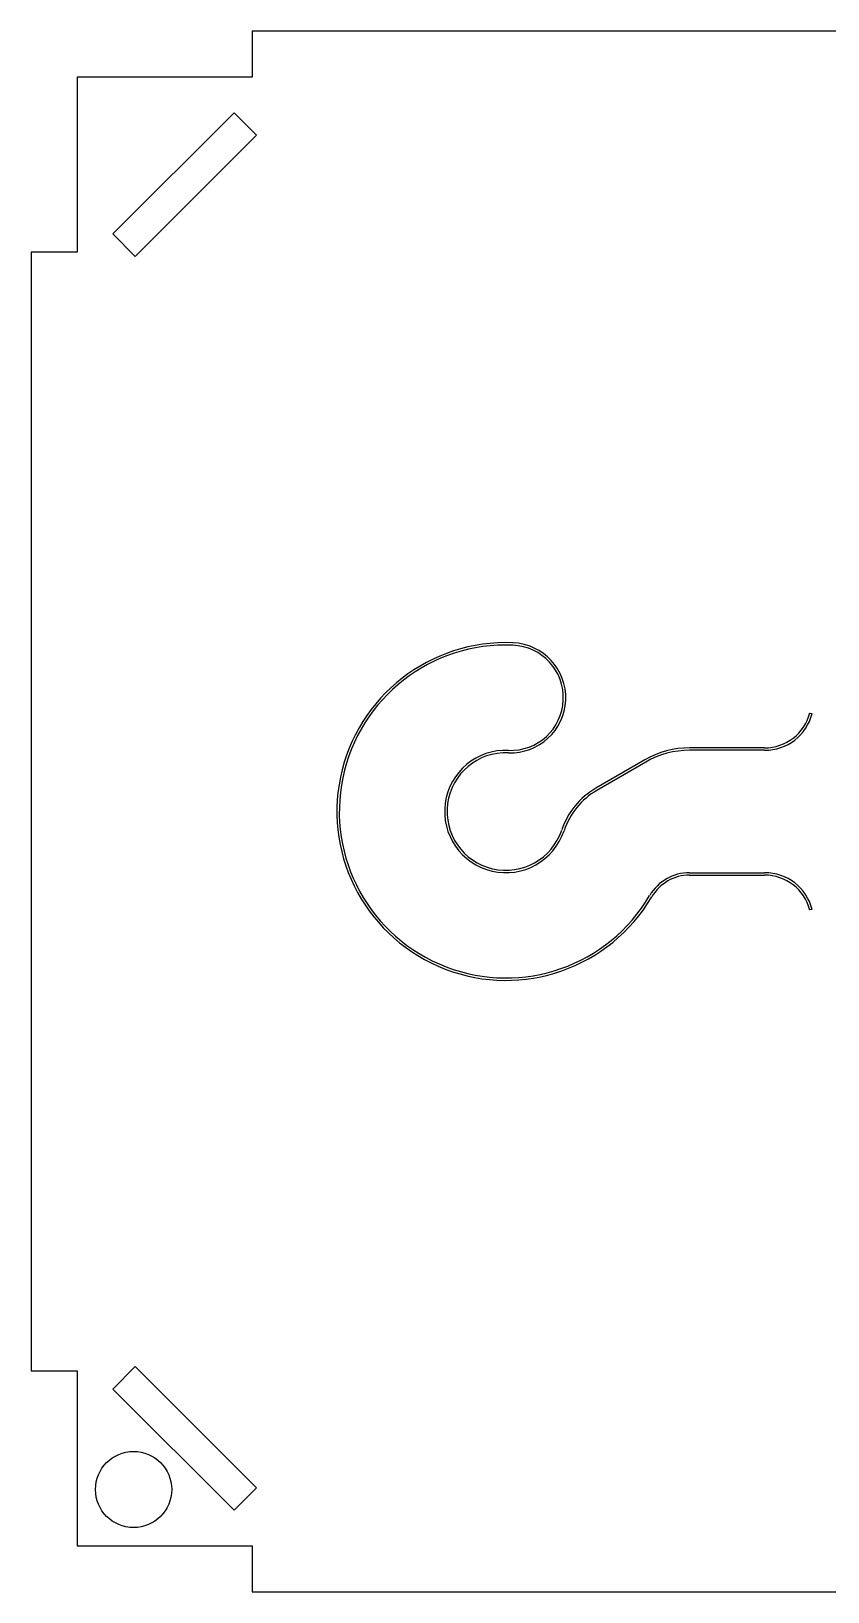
# Model space of a CAD drawing. Header units: millimetres. Extents: x -386 to 758, y -222 to 81.
# Drawn here: x 246.4 to 329, y -81 to 81 of the extents above; entities that cross this region are included whole.
import ezdxf

# ---------------------------------------------------------------- set-up
doc = ezdxf.new("R2010")
doc.units = ezdxf.units.MM

msp = doc.modelspace()

# ---------------------------------------------------------------- linework, layer by layer
at = {"color": 7, "linetype": 'Continuous', "lineweight": 25}
for p, q in [((269.3, 80.96), (269.3, 76.2)), ((385.38, 80.96), (269.3, 80.96)), ((251.14, 76.2), (251.14, 58.04)), ((269.3, 76.2), (251.14, 76.2)), ((267.41, 72.51), (254.83, 59.94)), ((269.74, 70.17), (267.41, 72.51)), ((257.17, 57.6), (269.74, 70.17)), ((254.83, 59.94), (257.17, 57.6)), ((246.38, 58.04), (246.38, -58.04)), ((251.14, 58.04), (246.38, 58.04)), ((327.1, 10.22), (327.34, 10.16)), ((322.42, 6.6), (314.64, 6.6)), ((309.99, 5.35), (304.91, 2.41)), ((310.11, 5.13), (305.03, 2.19)), ((322.42, 6.35), (314.64, 6.35)), ((314.64, -6.35), (322.42, -6.35)), ((314.64, -6.6), (322.42, -6.6)), ((327.34, -10.16), (327.1, -10.22)), ((246.38, -58.04), (251.14, -58.04)), ((251.14, -58.04), (251.14, -76.2)), ((257.17, -57.6), (254.83, -59.94)), ((269.74, -70.17), (257.17, -57.6)), ((254.83, -59.94), (267.41, -72.51)), ((267.41, -72.51), (269.74, -70.17)), ((251.14, -76.2), (269.3, -76.2)), ((269.3, -76.2), (269.3, -80.96)), ((269.3, -80.96), (385.38, -80.96))]:
    msp.add_line(p, q, dxfattribs=at)
msp.add_circle((256.99, -70.35), 3.95, dxfattribs=at)
for centre, radius, start, end in [((295.59, 0), 17.52, 87.5877, 329.6542), ((295.59, 0), 17.27, 87.5877, 329.6542), ((296.09, 11.8), 5.71, 267.5877, 87.5877), ((296.09, 11.8), 5.46, 267.5877, 87.5877), ((322.42, 11.43), 4.83, 270, 345.5225), ((322.42, 11.43), 5.08, 270, 345.5225), ((314.64, -2.69), 9.29, 90, 120.0835), ((295.59, 0), 6.35, 87.5877, 341.6231), ((295.59, 0), 6.1, 87.5877, 341.6231), ((314.64, -2.69), 9.04, 90, 120.0835), ((308.85, -4.4), 7.87, 120.0835, 161.6231), ((308.85, -4.4), 7.62, 120.0835, 161.6231), ((314.64, -11.15), 4.8, 90, 149.6542), ((322.42, -11.43), 5.08, 14.4775, 90), ((314.64, -11.15), 4.55, 90, 149.6542), ((322.42, -11.43), 4.83, 14.4775, 90)]:
    msp.add_arc(centre, radius, start, end, dxfattribs=at)

doc.saveas('drawing.dxf')
